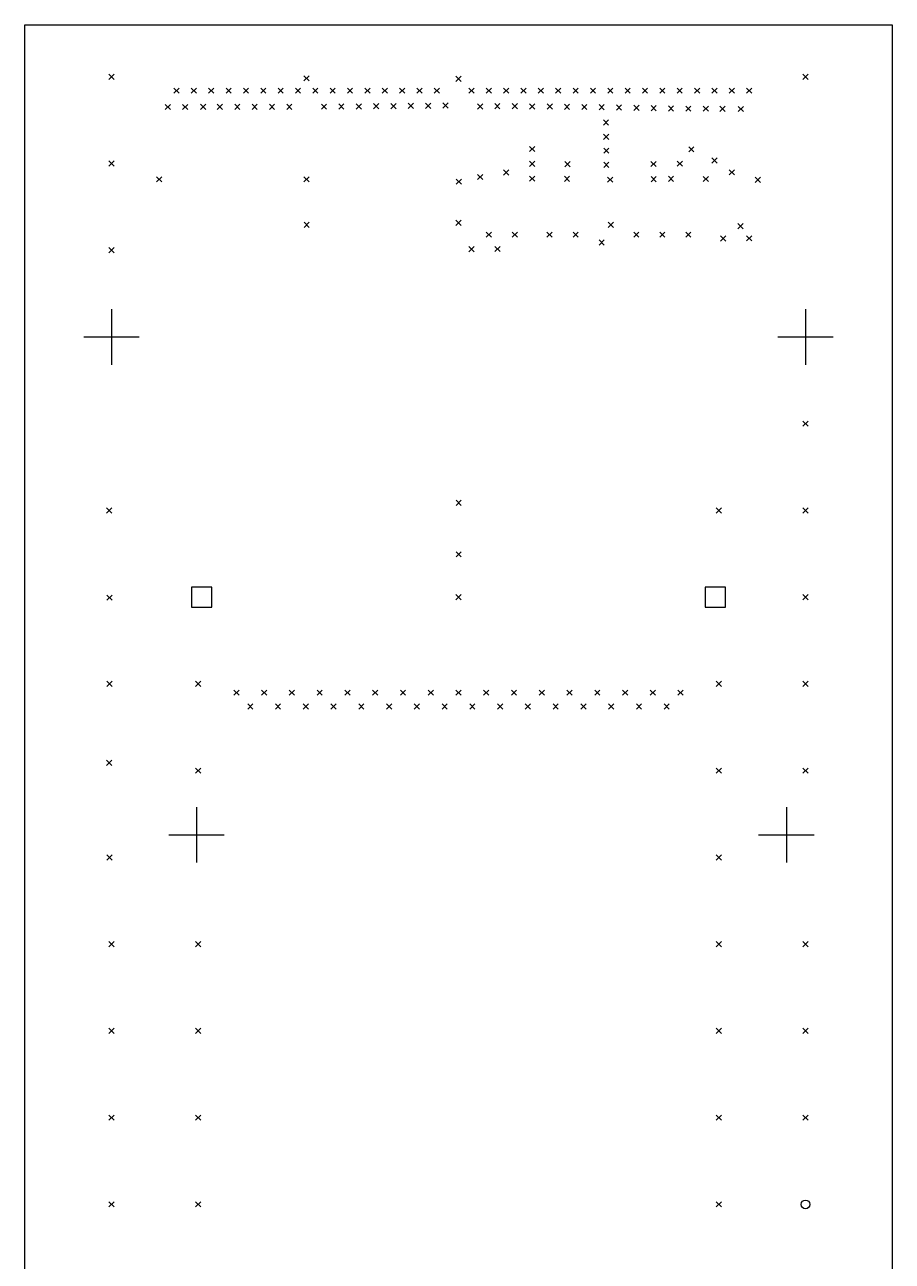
# Model space of a CAD drawing. Extents: x 61 to 132, y -178 to -36.
# Drawn here: x 63.5 to 113.5, y -106.8 to -35.5 of the extents above; entities that cross this region are included whole.
import ezdxf

# ---------------------------------------------------------------- set-up
doc = ezdxf.new("R2010")
doc.units = 0
doc.layers.add('BLACK', color=7, linetype='CONTINUOUS')

msp = doc.modelspace()

# ---------------------------------------------------------------- linework, layer by layer
at = {"layer": 'BLACK', "linetype": 'CONTINUOUS'}
for p, q in [((63.5, -35.5), (113.5, -35.5)), ((63.5, -161.5), (63.5, -35.5)), ((113.5, -35.5), (113.5, -161.5)), ((68.35, -38.35), (68.65, -38.65)), ((68.65, -38.35), (68.35, -38.65)), ((79.59, -38.44), (79.89, -38.74)), ((79.89, -38.44), (79.59, -38.74)), ((88.35, -38.47), (88.65, -38.77)), ((88.65, -38.47), (88.35, -38.77)), ((108.35, -38.35), (108.65, -38.65)), ((108.65, -38.35), (108.35, -38.65)), ((72.1, -39.15), (72.4, -39.45)), ((72.4, -39.15), (72.1, -39.45)), ((73.1, -39.15), (73.4, -39.45)), ((73.4, -39.15), (73.1, -39.45)), ((74.1, -39.15), (74.4, -39.45)), ((74.4, -39.15), (74.1, -39.45)), ((75.1, -39.15), (75.4, -39.45)), ((75.4, -39.15), (75.1, -39.45)), ((76.1, -39.15), (76.4, -39.45)), ((76.4, -39.15), (76.1, -39.45)), ((77.1, -39.15), (77.4, -39.45)), ((77.4, -39.15), (77.1, -39.45)), ((78.1, -39.15), (78.4, -39.45)), ((78.4, -39.15), (78.1, -39.45)), ((79.1, -39.15), (79.4, -39.45)), ((79.4, -39.15), (79.1, -39.45)), ((80.1, -39.15), (80.4, -39.45)), ((80.4, -39.15), (80.1, -39.45)), ((81.1, -39.15), (81.4, -39.45)), ((81.4, -39.15), (81.1, -39.45)), ((82.1, -39.15), (82.4, -39.45)), ((82.4, -39.15), (82.1, -39.45)), ((83.1, -39.15), (83.4, -39.45)), ((83.4, -39.15), (83.1, -39.45)), ((84.1, -39.15), (84.4, -39.45)), ((84.4, -39.15), (84.1, -39.45)), ((85.1, -39.15), (85.4, -39.45)), ((85.4, -39.15), (85.1, -39.45)), ((86.1, -39.15), (86.4, -39.45)), ((86.4, -39.15), (86.1, -39.45)), ((87.1, -39.15), (87.4, -39.45)), ((87.4, -39.15), (87.1, -39.45)), ((89.1, -39.15), (89.4, -39.45)), ((89.4, -39.15), (89.1, -39.45)), ((90.1, -39.15), (90.4, -39.45)), ((90.4, -39.15), (90.1, -39.45)), ((91.1, -39.15), (91.4, -39.45)), ((91.4, -39.15), (91.1, -39.45)), ((92.1, -39.15), (92.4, -39.45)), ((92.4, -39.15), (92.1, -39.45)), ((93.1, -39.15), (93.4, -39.45)), ((93.4, -39.15), (93.1, -39.45)), ((94.1, -39.15), (94.4, -39.45)), ((94.4, -39.15), (94.1, -39.45)), ((95.1, -39.15), (95.4, -39.45)), ((95.4, -39.15), (95.1, -39.45)), ((96.1, -39.15), (96.4, -39.45)), ((96.4, -39.15), (96.1, -39.45)), ((97.1, -39.15), (97.4, -39.45)), ((97.4, -39.15), (97.1, -39.45)), ((98.1, -39.15), (98.4, -39.45)), ((98.4, -39.15), (98.1, -39.45)), ((99.1, -39.15), (99.4, -39.45)), ((99.4, -39.15), (99.1, -39.45)), ((100.1, -39.15), (100.4, -39.45)), ((100.4, -39.15), (100.1, -39.45)), ((101.1, -39.15), (101.4, -39.45)), ((101.4, -39.15), (101.1, -39.45)), ((102.1, -39.15), (102.4, -39.45)), ((102.4, -39.15), (102.1, -39.45)), ((103.1, -39.15), (103.4, -39.45)), ((103.4, -39.15), (103.1, -39.45)), ((104.1, -39.15), (104.4, -39.45)), ((104.4, -39.15), (104.1, -39.45)), ((105.1, -39.15), (105.4, -39.45)), ((105.4, -39.15), (105.1, -39.45)), ((71.6, -40.09), (71.9, -40.39)), ((71.9, -40.09), (71.6, -40.39)), ((72.6, -40.09), (72.9, -40.39)), ((72.9, -40.09), (72.6, -40.39)), ((73.63, -40.08), (73.93, -40.38)), ((73.93, -40.08), (73.63, -40.38)), ((74.6, -40.08), (74.9, -40.38)), ((74.9, -40.08), (74.6, -40.38)), ((75.6, -40.08), (75.9, -40.38)), ((75.9, -40.08), (75.6, -40.38)), ((76.6, -40.08), (76.9, -40.38)), ((76.9, -40.08), (76.6, -40.38)), ((77.6, -40.08), (77.9, -40.38)), ((77.9, -40.08), (77.6, -40.38)), ((78.6, -40.08), (78.9, -40.38)), ((78.9, -40.08), (78.6, -40.38)), ((80.6, -40.07), (80.9, -40.37)), ((80.9, -40.07), (80.6, -40.37)), ((81.6, -40.06), (81.9, -40.36)), ((81.9, -40.06), (81.6, -40.36)), ((82.6, -40.06), (82.9, -40.36)), ((82.9, -40.06), (82.6, -40.36)), ((83.6, -40.05), (83.9, -40.35)), ((83.9, -40.05), (83.6, -40.35)), ((84.6, -40.04), (84.9, -40.34)), ((84.9, -40.04), (84.6, -40.34)), ((85.6, -40.03), (85.9, -40.33)), ((85.9, -40.03), (85.6, -40.33)), ((86.6, -40.02), (86.9, -40.32)), ((86.9, -40.02), (86.6, -40.32)), ((87.6, -40.01), (87.9, -40.31)), ((87.9, -40.01), (87.6, -40.31)), ((89.6, -40.06), (89.9, -40.36)), ((89.9, -40.06), (89.6, -40.36)), ((90.59, -40.05), (90.89, -40.35)), ((90.89, -40.05), (90.59, -40.35)), ((91.6, -40.04), (91.9, -40.34)), ((91.9, -40.04), (91.6, -40.34)), ((92.6, -40.06), (92.9, -40.36)), ((92.9, -40.06), (92.6, -40.36)), ((93.61, -40.06), (93.91, -40.36)), ((93.91, -40.06), (93.61, -40.36)), ((94.6, -40.08), (94.9, -40.38)), ((94.9, -40.08), (94.6, -40.38)), ((95.6, -40.09), (95.9, -40.39)), ((95.9, -40.09), (95.6, -40.39)), ((96.6, -40.1), (96.9, -40.4)), ((96.9, -40.1), (96.6, -40.4)), ((97.6, -40.12), (97.9, -40.42)), ((97.9, -40.12), (97.6, -40.42)), ((98.61, -40.14), (98.91, -40.44)), ((98.91, -40.14), (98.61, -40.44)), ((99.6, -40.16), (99.9, -40.46)), ((99.9, -40.16), (99.6, -40.46)), ((100.6, -40.18), (100.9, -40.48)), ((100.9, -40.18), (100.6, -40.48)), ((101.6, -40.19), (101.9, -40.49)), ((101.9, -40.19), (101.6, -40.49)), ((102.6, -40.19), (102.9, -40.49)), ((102.9, -40.19), (102.6, -40.49)), ((103.57, -40.2), (103.87, -40.5)), ((103.87, -40.2), (103.57, -40.5)), ((104.62, -40.21), (104.92, -40.51)), ((104.92, -40.21), (104.62, -40.51)), ((96.85, -40.99), (97.15, -41.29)), ((97.15, -40.99), (96.85, -41.29)), ((96.86, -41.81), (97.16, -42.11)), ((97.16, -41.81), (96.86, -42.11)), ((92.6, -42.51), (92.9, -42.81)), ((92.9, -42.51), (92.6, -42.81)), ((96.87, -42.61), (97.17, -42.91)), ((97.17, -42.61), (96.87, -42.91)), ((101.77, -42.53), (102.07, -42.83)), ((102.07, -42.53), (101.77, -42.83)), ((68.35, -43.35), (68.65, -43.65)), ((68.65, -43.35), (68.35, -43.65)), ((92.6, -43.37), (92.9, -43.67)), ((92.9, -43.37), (92.6, -43.67)), ((94.63, -43.39), (94.93, -43.69)), ((94.93, -43.39), (94.63, -43.69)), ((96.87, -43.43), (97.17, -43.73)), ((97.17, -43.43), (96.87, -43.73)), ((99.59, -43.38), (99.89, -43.68)), ((99.89, -43.38), (99.59, -43.68)), ((101.11, -43.36), (101.41, -43.66)), ((101.41, -43.36), (101.11, -43.66)), ((103.1, -43.18), (103.4, -43.48)), ((103.4, -43.18), (103.1, -43.48)), ((89.6, -44.13), (89.9, -44.43)), ((89.9, -44.13), (89.6, -44.43)), ((91.1, -43.87), (91.4, -44.17)), ((91.4, -43.87), (91.1, -44.17)), ((104.1, -43.86), (104.4, -44.16)), ((104.4, -43.86), (104.1, -44.16)), ((71.1, -44.26), (71.4, -44.56)), ((71.4, -44.26), (71.1, -44.56)), ((79.59, -44.26), (79.89, -44.56)), ((79.89, -44.26), (79.59, -44.56)), ((88.37, -44.4), (88.67, -44.7)), ((88.67, -44.4), (88.37, -44.7)), ((92.6, -44.22), (92.9, -44.52)), ((92.9, -44.22), (92.6, -44.52)), ((94.6, -44.23), (94.9, -44.53)), ((94.9, -44.23), (94.6, -44.53)), ((97.09, -44.28), (97.39, -44.58)), ((97.39, -44.28), (97.09, -44.58)), ((99.6, -44.25), (99.9, -44.55)), ((99.9, -44.25), (99.6, -44.55)), ((100.6, -44.23), (100.9, -44.53)), ((100.9, -44.23), (100.6, -44.53)), ((102.6, -44.24), (102.9, -44.54)), ((102.9, -44.24), (102.6, -44.54)), ((105.6, -44.29), (105.9, -44.59)), ((105.9, -44.29), (105.6, -44.59)), ((79.6, -46.89), (79.9, -47.19)), ((79.9, -46.89), (79.6, -47.19)), ((88.35, -46.77), (88.65, -47.07)), ((88.65, -46.77), (88.35, -47.07)), ((97.13, -46.89), (97.43, -47.19)), ((97.43, -46.89), (97.13, -47.19)), ((104.6, -46.96), (104.9, -47.26)), ((104.9, -46.96), (104.6, -47.26)), ((90.1, -47.45), (90.4, -47.75)), ((90.4, -47.45), (90.1, -47.75)), ((91.6, -47.45), (91.9, -47.75)), ((91.9, -47.45), (91.6, -47.75)), ((93.6, -47.45), (93.9, -47.75)), ((93.9, -47.45), (93.6, -47.75)), ((95.1, -47.45), (95.4, -47.75)), ((95.4, -47.45), (95.1, -47.75)), ((98.6, -47.45), (98.9, -47.75)), ((98.9, -47.45), (98.6, -47.75)), ((100.1, -47.45), (100.4, -47.75)), ((100.4, -47.45), (100.1, -47.75)), ((101.6, -47.45), (101.9, -47.75)), ((101.9, -47.45), (101.6, -47.75)), ((103.6, -47.67), (103.9, -47.97)), ((103.9, -47.67), (103.6, -47.97)), ((105.1, -47.66), (105.4, -47.96)), ((105.4, -47.66), (105.1, -47.96)), ((68.35, -48.35), (68.65, -48.65)), ((68.65, -48.35), (68.35, -48.65)), ((89.1, -48.29), (89.4, -48.59)), ((89.4, -48.29), (89.1, -48.59)), ((90.6, -48.28), (90.9, -48.58)), ((90.9, -48.28), (90.6, -48.58)), ((96.6, -47.9), (96.9, -48.2)), ((96.9, -47.9), (96.6, -48.2)), ((68.5, -51.9), (68.5, -55.1)), ((108.5, -51.9), (108.5, -55.1)), ((66.9, -53.5), (70.1, -53.5)), ((106.9, -53.5), (110.1, -53.5)), ((108.35, -58.35), (108.65, -58.65)), ((108.65, -58.35), (108.35, -58.65)), ((68.22, -63.35), (68.52, -63.65)), ((68.52, -63.35), (68.22, -63.65)), ((88.36, -62.91), (88.66, -63.21)), ((88.66, -62.91), (88.36, -63.21)), ((103.35, -63.35), (103.65, -63.65)), ((103.65, -63.35), (103.35, -63.65)), ((108.35, -63.35), (108.65, -63.65)), ((108.65, -63.35), (108.35, -63.65)), ((88.36, -65.88), (88.66, -66.18)), ((88.66, -65.88), (88.36, -66.18)), ((68.24, -68.38), (68.54, -68.68)), ((68.54, -68.38), (68.24, -68.68)), ((74.283369, -67.916631), (73.116631, -67.916631)), ((73.116631, -67.916631), (73.116631, -69.083369)), ((74.283369, -69.083369), (74.283369, -67.916631)), ((88.35, -68.35), (88.65, -68.65)), ((88.65, -68.35), (88.35, -68.65)), ((103.883369, -67.916631), (102.716631, -67.916631)), ((102.716631, -67.916631), (102.716631, -69.083369)), ((103.883369, -69.083369), (103.883369, -67.916631)), ((108.35, -68.35), (108.65, -68.65)), ((108.65, -68.35), (108.35, -68.65)), ((73.116631, -69.083369), (74.283369, -69.083369)), ((102.716631, -69.083369), (103.883369, -69.083369)), ((68.24, -73.35), (68.54, -73.65)), ((68.54, -73.35), (68.24, -73.65)), ((73.35, -73.35), (73.65, -73.65)), ((73.65, -73.35), (73.35, -73.65)), ((103.35, -73.35), (103.65, -73.65)), ((103.65, -73.35), (103.35, -73.65)), ((108.35, -73.35), (108.65, -73.65)), ((108.65, -73.35), (108.35, -73.65)), ((75.55, -73.85), (75.85, -74.15)), ((75.85, -73.85), (75.55, -74.15)), ((77.15, -73.85), (77.45, -74.15)), ((77.45, -73.85), (77.15, -74.15)), ((78.75, -73.85), (79.05, -74.15)), ((79.05, -73.85), (78.75, -74.15)), ((80.35, -73.85), (80.65, -74.15)), ((80.65, -73.85), (80.35, -74.15)), ((81.95, -73.85), (82.25, -74.15)), ((82.25, -73.85), (81.95, -74.15)), ((83.55, -73.85), (83.85, -74.15)), ((83.85, -73.85), (83.55, -74.15)), ((85.15, -73.85), (85.45, -74.15)), ((85.45, -73.85), (85.15, -74.15)), ((86.75, -73.85), (87.05, -74.15)), ((87.05, -73.85), (86.75, -74.15)), ((88.35, -73.85), (88.65, -74.15)), ((88.65, -73.85), (88.35, -74.15)), ((89.95, -73.85), (90.25, -74.15)), ((90.25, -73.85), (89.95, -74.15)), ((91.55, -73.85), (91.85, -74.15)), ((91.85, -73.85), (91.55, -74.15)), ((93.15, -73.85), (93.45, -74.15)), ((93.45, -73.85), (93.15, -74.15)), ((94.75, -73.85), (95.05, -74.15)), ((95.05, -73.85), (94.75, -74.15)), ((96.35, -73.85), (96.65, -74.15)), ((96.65, -73.85), (96.35, -74.15)), ((97.95, -73.85), (98.25, -74.15)), ((98.25, -73.85), (97.95, -74.15)), ((99.55, -73.85), (99.85, -74.15)), ((99.85, -73.85), (99.55, -74.15)), ((101.15, -73.85), (101.45, -74.15)), ((101.45, -73.85), (101.15, -74.15)), ((76.35, -74.65), (76.65, -74.95)), ((76.65, -74.65), (76.35, -74.95)), ((77.95, -74.65), (78.25, -74.95)), ((78.25, -74.65), (77.95, -74.95)), ((79.55, -74.65), (79.85, -74.95)), ((79.85, -74.65), (79.55, -74.95)), ((81.15, -74.65), (81.45, -74.95)), ((81.45, -74.65), (81.15, -74.95)), ((82.75, -74.65), (83.05, -74.95)), ((83.05, -74.65), (82.75, -74.95)), ((84.35, -74.650001), (84.65, -74.950001)), ((84.65, -74.650001), (84.35, -74.950001)), ((85.95, -74.650001), (86.25, -74.950001)), ((86.25, -74.650001), (85.95, -74.950001)), ((87.55, -74.65), (87.85, -74.95)), ((87.85, -74.65), (87.55, -74.95)), ((89.15, -74.65), (89.45, -74.95)), ((89.45, -74.65), (89.15, -74.95)), ((90.75, -74.65), (91.05, -74.95)), ((91.05, -74.65), (90.75, -74.95)), ((92.35, -74.65), (92.65, -74.95)), ((92.65, -74.65), (92.35, -74.95)), ((93.95, -74.65), (94.25, -74.95)), ((94.25, -74.65), (93.95, -74.95)), ((95.55, -74.650001), (95.85, -74.950001)), ((95.85, -74.650001), (95.55, -74.950001)), ((97.149999, -74.65), (97.449999, -74.95)), ((97.449999, -74.65), (97.149999, -74.95)), ((98.75, -74.65), (99.05, -74.95)), ((99.05, -74.65), (98.75, -74.95)), ((100.35, -74.65), (100.65, -74.95)), ((100.65, -74.65), (100.35, -74.95)), ((68.22, -77.9), (68.52, -78.2)), ((68.52, -77.9), (68.22, -78.2)), ((73.35, -78.35), (73.65, -78.65)), ((73.65, -78.35), (73.35, -78.65)), ((103.35, -78.35), (103.65, -78.65)), ((103.65, -78.35), (103.35, -78.65)), ((108.35, -78.35), (108.65, -78.65)), ((108.65, -78.35), (108.35, -78.65)), ((73.4, -80.6), (73.4, -83.8)), ((107.4, -80.6), (107.4, -83.8)), ((71.8, -82.2), (75, -82.2)), ((105.8, -82.2), (109, -82.2)), ((68.23, -83.36), (68.53, -83.66)), ((68.53, -83.36), (68.23, -83.66)), ((103.35, -83.35), (103.65, -83.65)), ((103.65, -83.35), (103.35, -83.65)), ((68.35, -88.35), (68.65, -88.65)), ((68.65, -88.35), (68.35, -88.65)), ((73.35, -88.35), (73.65, -88.65)), ((73.65, -88.35), (73.35, -88.65)), ((103.35, -88.35), (103.65, -88.65)), ((103.65, -88.35), (103.35, -88.65)), ((108.35, -88.35), (108.65, -88.65)), ((108.65, -88.35), (108.35, -88.65)), ((68.35, -93.35), (68.65, -93.65)), ((68.65, -93.35), (68.35, -93.65)), ((73.35, -93.35), (73.65, -93.65)), ((73.65, -93.35), (73.35, -93.65)), ((103.35, -93.35), (103.65, -93.65)), ((103.65, -93.35), (103.35, -93.65)), ((108.35, -93.35), (108.65, -93.65)), ((108.65, -93.35), (108.35, -93.65)), ((68.35, -98.35), (68.65, -98.65)), ((68.65, -98.35), (68.35, -98.65)), ((73.35, -98.35), (73.65, -98.65)), ((73.65, -98.35), (73.35, -98.65)), ((103.35, -98.35), (103.65, -98.65)), ((103.65, -98.35), (103.35, -98.65)), ((108.35, -98.35), (108.65, -98.65)), ((108.65, -98.35), (108.35, -98.65)), ((68.35, -103.35), (68.65, -103.65)), ((68.65, -103.35), (68.35, -103.65)), ((73.35, -103.35), (73.65, -103.65)), ((73.65, -103.35), (73.35, -103.65)), ((103.35, -103.35), (103.65, -103.65)), ((103.65, -103.35), (103.35, -103.65))]:
    msp.add_line(p, q, dxfattribs=at)
at = {"layer": 'BLACK'}
msp.add_circle((108.5, -103.5), 0.25, dxfattribs=at)

doc.saveas('drawing.dxf')
